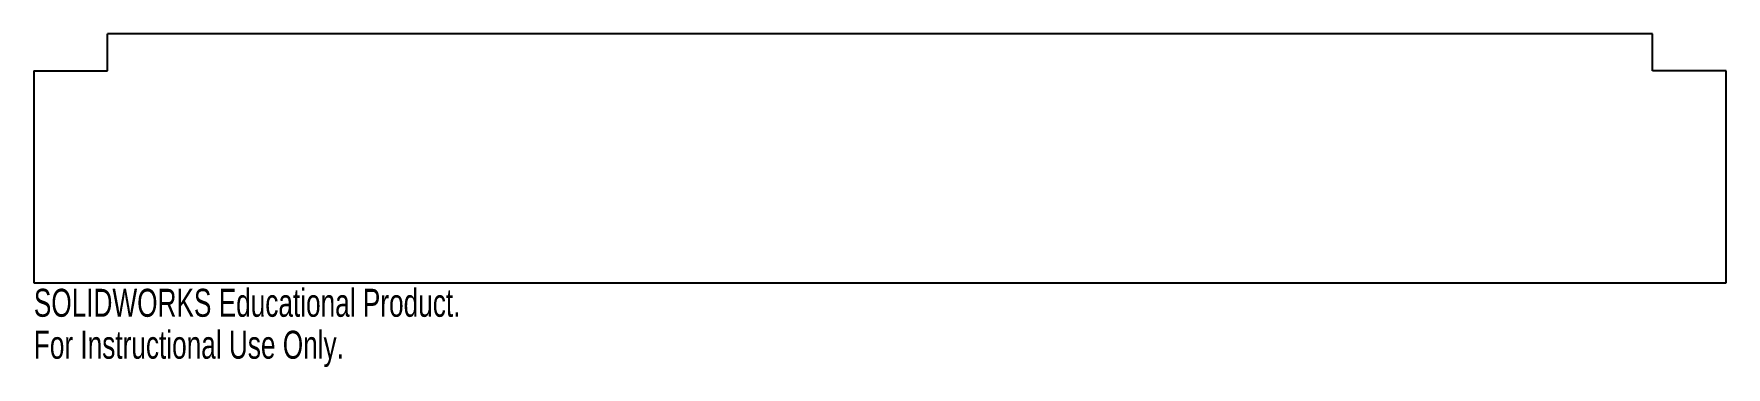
# Model space of a CAD drawing. Header units: inches. Extents: x -5.8 to 5.8, y -1.4 to 0.8.
import ezdxf

# ---------------------------------------------------------------- set-up
doc = ezdxf.new("R2010")
doc.units = ezdxf.units.IN
doc.header["$MEASUREMENT"] = 0
doc.styles.add('SLDTEXTSTYLE0', font='TXT', dxfattribs={"width": 0.7})

msp = doc.modelspace()

# ---------------------------------------------------------------- linework, layer by layer
at = {"color": 7, "linetype": 'Continuous', "lineweight": 25}
for p, q in [((5.254, 0.846), (-5.254, 0.846)), ((-5.254, 0.596), (-5.254, 0.846)), ((5.254, 0.596), (5.254, 0.846)), ((-5.754, 0.596), (-5.254, 0.596)), ((-5.754, 0.596), (-5.754, -0.846)), ((5.754, 0.596), (5.254, 0.596)), ((5.754, -0.846), (5.754, 0.596)), ((-5.754, -0.846), (5.754, -0.846))]:
    msp.add_line(p, q, dxfattribs=at)

# ---------------------------------------------------------------- texts
at = {"color": 7, "linetype": 'Continuous', "char_height": 0.1903, "attachment_point": 1, "style": 'SLDTEXTSTYLE0'}
for s, insert in [('SOLIDWORKS Educational Product.', (-5.754, -0.887)), ('For Instructional Use Only.', (-5.754, -1.172))]:
    msp.add_mtext(s, dxfattribs=dict(at, insert=insert))

doc.saveas('drawing.dxf')
